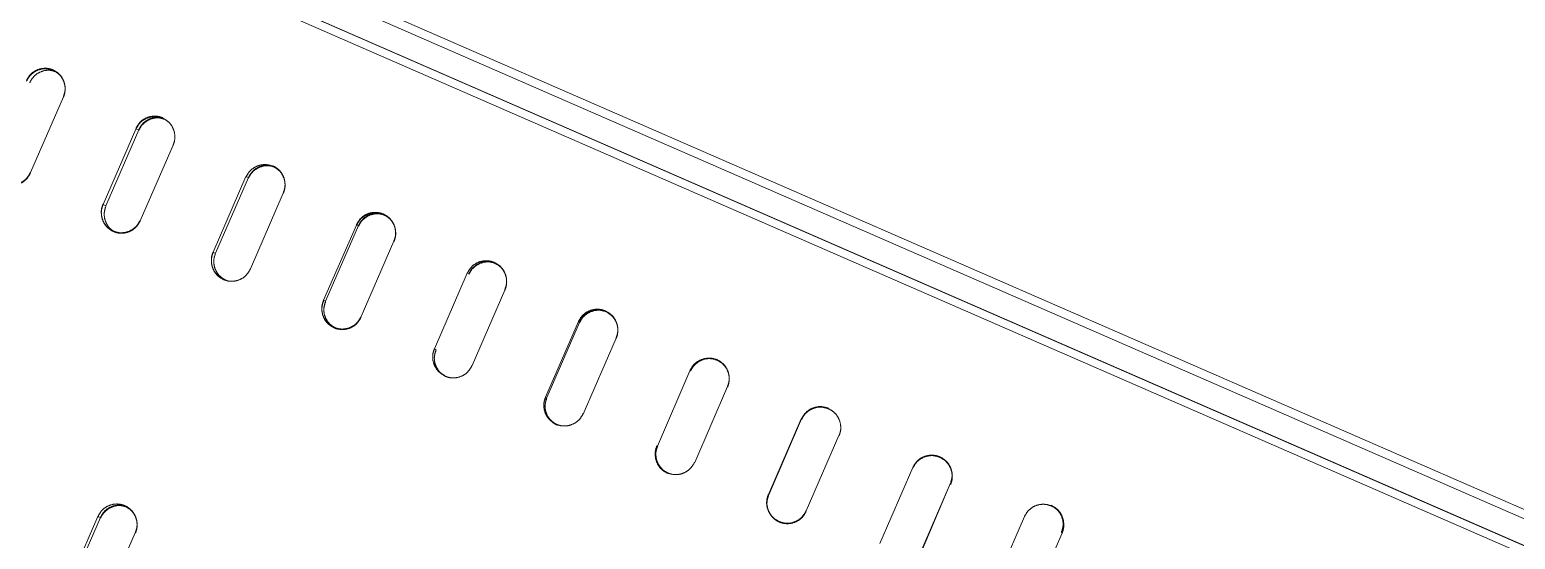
# Model space of a CAD drawing. Header units: millimetres. Extents: x -71377 to 516042, y -145869 to 441446.
# Drawn here: x 177719.3 to 178080.3, y 172272.2 to 172395.9 of the extents above; entities that cross this region are included whole.
import ezdxf

# ---------------------------------------------------------------- set-up
doc = ezdxf.new("R2010")
doc.units = ezdxf.units.MM
doc.header["$LTSCALE"] = 1000
doc.linetypes.add('IMPORT-DASHEDX2 _4_', pattern=[152.4, 101.6, -50.8])
for name, color, linetype, lineweight in [('05', 5, 'IMPORT-DASHEDX2 _4_', 5), ('06', 6, 'Continuous', 5), ('조경라인_dwg', 8, 'Continuous', 5)]:
    doc.layers.add(name, color=color, linetype=linetype, lineweight=lineweight)

# ---------------------------------------------------------------- blocks, each defined once
blk = doc.blocks.new('조경라인_dwg-6847807-지반층 배치도')
at = {"layer": '05'}
for p, q in [((177727.48, 172379.56), (177719.49, 172361.23)), ((177754.16, 172367.82), (177746.17, 172349.49)), ((177780.94, 172356.15), (177772.95, 172337.82)), ((177807.81, 172344.55), (177799.82, 172326.21)), ((177834.8, 172332.68), (177826.81, 172314.35)), ((177861.81, 172321.01), (177853.83, 172302.57)), ((177888.88, 172309.22), (177880.91, 172290.77)), ((177915.98, 172297.4), (177907.99, 172279.07)), ((177925.95, 172271.14), (177933.92, 172289.59)), ((177943.11, 172285.48), (177943.06, 172285.5)), ((177953.05, 172259.33), (177961.04, 172277.66)), ((177744.97, 172273.76), (177736.98, 172255.43))]:
    blk.add_line(p, q, dxfattribs=at)
at = {"layer": '05', "flags": 128}
for points in [[(178203.53, 172224.34), (177504.81, 172528.85), (177504.98, 172529.21), (177505.16, 172529.65), (177505.37, 172529.93), (177505.59, 172530.17), (177505.82, 172530.23), (177506.03, 172530.34), (177506.22, 172530.38), (177506.39, 172530.35)], [(177505.81, 172530.34), (177506.02, 172530.45), (177506.21, 172530.49), (177506.38, 172530.46), (178203.85, 172226.49)], [(178182.11, 172225.05), (177519, 172514.05), (177518.77, 172514.32), (177518.71, 172514.55), (177518.7, 172514.82), (177518.73, 172515.14), (177518.8, 172515.49)], [(178183.35, 172226.59), (177519.05, 172516.21), (178183.33, 172226.7)], [(177764.48, 172341.51), (177763.87, 172341.88), (177771.86, 172360.22), (177772.46, 172359.96), (177764.47, 172341.62)], [(177799.2, 172348.3), (177791.21, 172329.97), (177790.72, 172330.18), (177798.73, 172348.4), (177799.2, 172348.3), (177798.71, 172348.51)], [(177817.68, 172318.32), (177818.05, 172318.27), (177817.66, 172318.44), (177825.65, 172336.77), (177826.04, 172336.61)], [(177852.94, 172324.88), (177852.66, 172325), (177844.67, 172306.67), (177844.95, 172306.55), (177852.96, 172324.77)], [(177871.92, 172294.68), (177871.73, 172294.87), (177871.9, 172294.8), (177879.74, 172313.09), (177879.89, 172313.13), (177879.72, 172313.21)], [(177906.88, 172301.37), (177898.9, 172282.92), (177898.89, 172283.04), (177898.83, 172283.07), (177906.82, 172301.4)], [(177935.11, 172267.14), (177943.04, 172285.61), (177935.05, 172267.28)], [(177735.92, 172277.6), (177736.5, 172277.45), (177728.51, 172259.12), (177727.91, 172259.38), (177735.9, 172277.71), (177736.5, 172277.45)], [(177962.21, 172255.33), (177962.04, 172255.52), (177962.19, 172255.45), (177970.2, 172273.67), (177970.05, 172273.73)]]:
    blk.add_lwpolyline(points, dxfattribs=at)
blk.add_lwpolyline([(177745.13, 172371.76), (177745.82, 172371.57), (177737.84, 172353.12), (177737.14, 172353.43)], close=True, dxfattribs=at)
at = {"layer": '05'}
for points, knots in [([(177718.49, 172383.48), (177718.76, 172383.97), (177719.31, 172384.96), (177720.68, 172385.99), (177722.27, 172386.53), (177723.78, 172386.53), (177724.64, 172386.23), (177724.98, 172386.1)], [0, 0, 0, 0, 0.214695, 0.429386, 0.644079, 0.858774, 1, 1, 1, 1]), ([(177718.5, 172383.36), (177718.78, 172383.86), (177719.33, 172384.84), (177720.7, 172385.88), (177722.29, 172386.42), (177723.79, 172386.42), (177724.65, 172386.11), (177724.99, 172385.99)], [0, 0, 0, 0, 0.214695, 0.429386, 0.644079, 0.858774, 1, 1, 1, 1]), ([(177725.37, 172385.74), (177724.98, 172385.86), (177724.07, 172386.14), (177722.53, 172385.93), (177721.01, 172385.22), (177719.91, 172384.16), (177719.48, 172383.34), (177719.32, 172383.01)], [0, 0, 0, 0, 0.165869, 0.39391, 0.621951, 0.849991, 1, 1, 1, 1]), ([(177724.98, 172386.1), (177725.46, 172385.83), (177726.43, 172385.29), (177727.43, 172383.91), (177727.94, 172382.31), (177727.92, 172380.78), (177727.6, 172379.91), (177727.48, 172379.56)], [0, 0, 0, 0, 0.214693, 0.429386, 0.64408, 0.858771, 1, 1, 1, 1]), ([(177724.99, 172385.99), (177725.48, 172385.72), (177726.44, 172385.18), (177727.45, 172383.8), (177727.96, 172382.19), (177727.93, 172380.67), (177727.62, 172379.79), (177727.49, 172379.45)], [0, 0, 0, 0, 0.214693, 0.429386, 0.64408, 0.858771, 1, 1, 1, 1]), ([(177745.11, 172371.87), (177745.39, 172372.37), (177745.93, 172373.36), (177747.31, 172374.39), (177748.91, 172374.93), (177750.42, 172374.92), (177751.28, 172374.61), (177751.62, 172374.49)], [0, 0, 0, 0, 0.214695, 0.429387, 0.644079, 0.858773, 1, 1, 1, 1]), ([(177745.13, 172371.76), (177745.4, 172372.25), (177745.95, 172373.24), (177747.33, 172374.27), (177748.92, 172374.81), (177750.43, 172374.81), (177751.3, 172374.5), (177751.64, 172374.38)], [0, 0, 0, 0, 0.214695, 0.429387, 0.644079, 0.858773, 1, 1, 1, 1]), ([(177751.95, 172374.28), (177751.54, 172374.4), (177750.61, 172374.69), (177749.04, 172374.49), (177747.51, 172373.78), (177746.41, 172372.72), (177745.98, 172371.9), (177745.82, 172371.57)], [0, 0, 0, 0, 0.172817, 0.398958, 0.625101, 0.85124, 1, 1, 1, 1]), ([(177751.97, 172374.16), (177751.56, 172374.29), (177750.62, 172374.58), (177749.06, 172374.38), (177747.53, 172373.66), (177746.43, 172372.61), (177746, 172371.78), (177745.83, 172371.45)], [0, 0, 0, 0, 0.172817, 0.398958, 0.625101, 0.85124, 1, 1, 1, 1]), ([(177751.64, 172374.38), (177752.13, 172374.1), (177753.1, 172373.56), (177754.11, 172372.18), (177754.62, 172370.57), (177754.6, 172369.05), (177754.29, 172368.17), (177754.16, 172367.82)], [0, 0, 0, 0, 0.214693, 0.429386, 0.64408, 0.858771, 1, 1, 1, 1]), ([(177771.87, 172360.1), (177772.15, 172360.6), (177772.7, 172361.58), (177774.08, 172362.62), (177775.68, 172363.15), (177777.19, 172363.14), (177778.06, 172362.83), (177778.41, 172362.71)], [0, 0, 0, 0, 0.214695, 0.429387, 0.644078, 0.858774, 1, 1, 1, 1]), ([(177719.49, 172361.23), (177719.21, 172360.73), (177718.66, 172359.74), (177717.29, 172358.71), (177715.7, 172358.17), (177714.19, 172358.17), (177713.33, 172358.48), (177712.99, 172358.6)], [0, 0, 0, 0, 0.214695, 0.429386, 0.644078, 0.858773, 1, 1, 1, 1]), ([(177719.5, 172361.11), (177719.23, 172360.62), (177718.68, 172359.63), (177717.31, 172358.59), (177715.71, 172358.06), (177714.21, 172358.06), (177713.35, 172358.36), (177713.01, 172358.49)], [0, 0, 0, 0, 0.214695, 0.429386, 0.644078, 0.858773, 1, 1, 1, 1]), ([(177778.99, 172362.56), (177778.46, 172362.74), (177777.39, 172363.08), (177775.69, 172362.88), (177774.16, 172362.16), (177773.05, 172361.11), (177772.63, 172360.29), (177772.46, 172359.96)], [0, 0, 0, 0, 0.214693, 0.429386, 0.64408, 0.858771, 1, 1, 1, 1]), ([(177779, 172362.45), (177778.47, 172362.62), (177777.41, 172362.96), (177775.71, 172362.77), (177774.17, 172362.05), (177773.07, 172361), (177772.64, 172360.17), (177772.47, 172359.84)], [0, 0, 0, 0, 0.214693, 0.429386, 0.64408, 0.858771, 1, 1, 1, 1]), ([(177778.39, 172362.83), (177778.88, 172362.55), (177779.85, 172362.01), (177780.87, 172360.62), (177781.39, 172359.01), (177781.37, 172357.49), (177781.05, 172356.61), (177780.93, 172356.26)], [0, 0, 0, 0, 0.214694, 0.429386, 0.64408, 0.858771, 1, 1, 1, 1]), ([(177778.41, 172362.71), (177778.89, 172362.44), (177779.87, 172361.89), (177780.88, 172360.51), (177781.4, 172358.9), (177781.39, 172357.37), (177781.07, 172356.5), (177780.94, 172356.15)], [0, 0, 0, 0, 0.214694, 0.429386, 0.64408, 0.858771, 1, 1, 1, 1]), ([(177739.64, 172346.99), (177739.15, 172347.26), (177738.18, 172347.8), (177737.17, 172349.18), (177736.66, 172350.79), (177736.68, 172352.32), (177736.99, 172353.19), (177737.12, 172353.54)], [0, 0, 0, 0, 0.214691, 0.429383, 0.644074, 0.858772, 1, 1, 1, 1]), ([(177739.65, 172346.87), (177739.17, 172347.15), (177738.2, 172347.69), (177737.19, 172349.07), (177736.67, 172350.68), (177736.7, 172352.2), (177737.01, 172353.08), (177737.14, 172353.43)], [0, 0, 0, 0, 0.214691, 0.429383, 0.644074, 0.858772, 1, 1, 1, 1]), ([(177737.84, 172353.12), (177737.67, 172352.58), (177737.32, 172351.51), (177737.5, 172349.79), (177738.19, 172348.26), (177739.12, 172347.24), (177739.82, 172346.87), (177740.02, 172346.76)], [0, 0, 0, 0, 0.226046, 0.452087, 0.678129, 0.904174, 1, 1, 1, 1]), ([(177746.15, 172349.6), (177745.88, 172349.11), (177745.33, 172348.12), (177743.95, 172347.09), (177742.35, 172346.55), (177740.84, 172346.56), (177739.98, 172346.87), (177739.64, 172346.99)], [0, 0, 0, 0, 0.214695, 0.429387, 0.644078, 0.858773, 1, 1, 1, 1]), ([(177746.17, 172349.49), (177745.89, 172349), (177745.35, 172348.01), (177743.97, 172346.97), (177742.37, 172346.44), (177740.86, 172346.44), (177740, 172346.75), (177739.65, 172346.87)], [0, 0, 0, 0, 0.214695, 0.429387, 0.644078, 0.858773, 1, 1, 1, 1]), ([(177798.71, 172348.51), (177798.99, 172349.01), (177799.54, 172349.99), (177800.92, 172351.03), (177802.52, 172351.56), (177804.04, 172351.55), (177804.91, 172351.24), (177805.26, 172351.11)], [0, 0, 0, 0, 0.214695, 0.429386, 0.644078, 0.858773, 1, 1, 1, 1]), ([(177798.73, 172348.4), (177799, 172348.89), (177799.55, 172349.88), (177800.94, 172350.91), (177802.54, 172351.44), (177804.06, 172351.44), (177804.93, 172351.12), (177805.28, 172351)], [0, 0, 0, 0, 0.214695, 0.429386, 0.644078, 0.858773, 1, 1, 1, 1]), ([(177805.75, 172350.9), (177805.22, 172351.07), (177804.15, 172351.42), (177802.44, 172351.22), (177800.91, 172350.51), (177799.8, 172349.46), (177799.37, 172348.63), (177799.2, 172348.3)], [0, 0, 0, 0, 0.214693, 0.429386, 0.64408, 0.858771, 1, 1, 1, 1]), ([(177805.77, 172350.79), (177805.23, 172350.96), (177804.17, 172351.3), (177802.46, 172351.11), (177800.92, 172350.39), (177799.82, 172349.34), (177799.39, 172348.51), (177799.22, 172348.19)], [0, 0, 0, 0, 0.214693, 0.429386, 0.64408, 0.858771, 1, 1, 1, 1]), ([(177805.26, 172351.11), (177805.75, 172350.84), (177806.73, 172350.29), (177807.75, 172348.91), (177808.27, 172347.3), (177808.25, 172345.77), (177807.94, 172344.89), (177807.81, 172344.55)], [0, 0, 0, 0, 0.214692, 0.429385, 0.64408, 0.858771, 1, 1, 1, 1]), ([(177805.28, 172351), (177805.76, 172350.73), (177806.74, 172350.18), (177807.76, 172348.79), (177808.29, 172347.18), (177808.27, 172345.66), (177807.95, 172344.78), (177807.83, 172344.43)], [0, 0, 0, 0, 0.214692, 0.429385, 0.64408, 0.858771, 1, 1, 1, 1]), ([(177766.4, 172335.32), (177765.92, 172335.6), (177764.94, 172336.14), (177763.93, 172337.52), (177763.41, 172339.13), (177763.43, 172340.66), (177763.74, 172341.54), (177763.87, 172341.88)], [0, 0, 0, 0, 0.214691, 0.429382, 0.644074, 0.858772, 1, 1, 1, 1]), ([(177766.42, 172335.21), (177765.93, 172335.48), (177764.96, 172336.03), (177763.94, 172337.41), (177763.42, 172339.02), (177763.44, 172340.54), (177763.76, 172341.42), (177763.88, 172341.77)], [0, 0, 0, 0, 0.214691, 0.429382, 0.644074, 0.858772, 1, 1, 1, 1]), ([(177764.47, 172341.62), (177764.29, 172341.09), (177763.94, 172340.01), (177764.12, 172338.3), (177764.82, 172336.76), (177765.86, 172335.65), (177766.68, 172335.23), (177767, 172335.06)], [0, 0, 0, 0, 0.214695, 0.429386, 0.644078, 0.858773, 1, 1, 1, 1]), ([(177772.95, 172337.82), (177772.68, 172337.32), (177772.13, 172336.33), (177770.75, 172335.3), (177769.15, 172334.77), (177767.63, 172334.77), (177766.76, 172335.09), (177766.42, 172335.21)], [0, 0, 0, 0, 0.214695, 0.429386, 0.644078, 0.858772, 1, 1, 1, 1]), ([(177825.65, 172336.77), (177825.93, 172337.27), (177826.48, 172338.25), (177827.86, 172339.28), (177829.47, 172339.82), (177830.99, 172339.81), (177831.87, 172339.49), (177832.21, 172339.37)], [0, 0, 0, 0, 0.214695, 0.429387, 0.644078, 0.858774, 1, 1, 1, 1]), ([(177832.6, 172339.2), (177832.06, 172339.37), (177830.99, 172339.72), (177829.28, 172339.52), (177827.74, 172338.81), (177826.63, 172337.76), (177826.21, 172336.93), (177826.04, 172336.61)], [0, 0, 0, 0, 0.214694, 0.429386, 0.644079, 0.858771, 1, 1, 1, 1]), ([(177832.61, 172339.09), (177832.08, 172339.26), (177831.01, 172339.6), (177829.3, 172339.41), (177827.76, 172338.7), (177826.65, 172337.65), (177826.22, 172336.82), (177826.05, 172336.49)], [0, 0, 0, 0, 0.214694, 0.429386, 0.644079, 0.858771, 1, 1, 1, 1]), ([(177832.21, 172339.37), (177832.7, 172339.09), (177833.69, 172338.54), (177834.71, 172337.16), (177835.23, 172335.55), (177835.22, 172334.02), (177834.9, 172333.14), (177834.78, 172332.79)], [0, 0, 0, 0, 0.214693, 0.429386, 0.64408, 0.858771, 1, 1, 1, 1]), ([(177832.23, 172339.25), (177832.72, 172338.98), (177833.7, 172338.43), (177834.73, 172337.04), (177835.25, 172335.43), (177835.24, 172333.9), (177834.92, 172333.03), (177834.8, 172332.68)], [0, 0, 0, 0, 0.214693, 0.429386, 0.64408, 0.858771, 1, 1, 1, 1]), ([(177793.27, 172323.61), (177792.78, 172323.89), (177791.8, 172324.43), (177790.79, 172325.82), (177790.26, 172327.43), (177790.28, 172328.96), (177790.6, 172329.83), (177790.72, 172330.18)], [0, 0, 0, 0, 0.21469, 0.429383, 0.644075, 0.858772, 1, 1, 1, 1]), ([(177793.29, 172323.5), (177792.8, 172323.77), (177791.82, 172324.32), (177790.8, 172325.7), (177790.28, 172327.32), (177790.3, 172328.84), (177790.61, 172329.72), (177790.74, 172330.06)], [0, 0, 0, 0, 0.21469, 0.429383, 0.644075, 0.858772, 1, 1, 1, 1]), ([(177791.21, 172329.97), (177791.04, 172329.43), (177790.69, 172328.35), (177790.87, 172326.64), (177791.58, 172325.1), (177792.62, 172323.99), (177793.44, 172323.57), (177793.76, 172323.4)], [0, 0, 0, 0, 0.214695, 0.429386, 0.644079, 0.858773, 1, 1, 1, 1]), ([(177791.23, 172329.85), (177791.05, 172329.31), (177790.71, 172328.24), (177790.89, 172326.52), (177791.59, 172324.98), (177792.63, 172323.88), (177793.45, 172323.45), (177793.78, 172323.28)], [0, 0, 0, 0, 0.214695, 0.429386, 0.644079, 0.858773, 1, 1, 1, 1]), ([(177852.66, 172325), (177852.94, 172325.49), (177853.49, 172326.48), (177854.87, 172327.51), (177856.49, 172328.04), (177858.01, 172328.03), (177858.89, 172327.72), (177859.23, 172327.59)], [0, 0, 0, 0, 0.214695, 0.429387, 0.644078, 0.858774, 1, 1, 1, 1]), ([(177852.68, 172324.89), (177852.95, 172325.38), (177853.5, 172326.37), (177854.89, 172327.4), (177856.5, 172327.93), (177858.03, 172327.92), (177858.9, 172327.6), (177859.25, 172327.48)], [0, 0, 0, 0, 0.214695, 0.429387, 0.644078, 0.858774, 1, 1, 1, 1]), ([(177859.53, 172327.36), (177858.99, 172327.53), (177857.92, 172327.88), (177856.2, 172327.68), (177854.66, 172326.97), (177853.55, 172325.92), (177853.12, 172325.09), (177852.96, 172324.77)], [0, 0, 0, 0, 0.214694, 0.429386, 0.64408, 0.858772, 1, 1, 1, 1]), ([(177859.23, 172327.59), (177859.72, 172327.32), (177860.71, 172326.77), (177861.73, 172325.38), (177862.26, 172323.77), (177862.25, 172322.24), (177861.93, 172321.36), (177861.81, 172321.01)], [0, 0, 0, 0, 0.214694, 0.429387, 0.64408, 0.858771, 1, 1, 1, 1]), ([(177859.25, 172327.48), (177859.74, 172327.2), (177860.73, 172326.65), (177861.75, 172325.26), (177862.28, 172323.65), (177862.27, 172322.12), (177861.95, 172321.25), (177861.83, 172320.9)], [0, 0, 0, 0, 0.214694, 0.429387, 0.64408, 0.858771, 1, 1, 1, 1]), ([(177799.82, 172326.21), (177799.55, 172325.72), (177799, 172324.73), (177797.61, 172323.7), (177796.01, 172323.17), (177794.49, 172323.18), (177793.62, 172323.49), (177793.27, 172323.61)], [0, 0, 0, 0, 0.214695, 0.429386, 0.644079, 0.858774, 1, 1, 1, 1]), ([(177799.84, 172326.1), (177799.56, 172325.6), (177799.01, 172324.62), (177797.63, 172323.59), (177796.02, 172323.05), (177794.5, 172323.06), (177793.63, 172323.37), (177793.29, 172323.5)], [0, 0, 0, 0, 0.214695, 0.429386, 0.644079, 0.858774, 1, 1, 1, 1]), ([(177820.23, 172311.87), (177819.74, 172312.14), (177818.75, 172312.69), (177817.73, 172314.08), (177817.21, 172315.69), (177817.22, 172317.21), (177817.54, 172318.09), (177817.66, 172318.44)], [0, 0, 0, 0, 0.214691, 0.429382, 0.644074, 0.858772, 1, 1, 1, 1]), ([(177818.06, 172318.16), (177817.89, 172317.62), (177817.54, 172316.54), (177817.73, 172314.83), (177818.43, 172313.29), (177819.48, 172312.18), (177820.3, 172311.75), (177820.63, 172311.58)], [0, 0, 0, 0, 0.214696, 0.429387, 0.644078, 0.858774, 1, 1, 1, 1]), ([(177879.74, 172313.09), (177880.01, 172313.59), (177880.57, 172314.57), (177881.95, 172315.6), (177883.57, 172316.13), (177885.09, 172316.12), (177885.97, 172315.81), (177886.32, 172315.68)], [0, 0, 0, 0, 0.214695, 0.429386, 0.644079, 0.858774, 1, 1, 1, 1]), ([(177886.47, 172315.72), (177885.93, 172315.9), (177884.86, 172316.24), (177883.14, 172316.05), (177881.6, 172315.34), (177880.49, 172314.29), (177880.06, 172313.46), (177879.89, 172313.13)], [0, 0, 0, 0, 0.214692, 0.429386, 0.644079, 0.858771, 1, 1, 1, 1]), ([(177826.81, 172314.35), (177826.53, 172313.85), (177825.98, 172312.87), (177824.59, 172311.83), (177822.98, 172311.3), (177821.46, 172311.31), (177820.59, 172311.63), (177820.24, 172311.75)], [0, 0, 0, 0, 0.214695, 0.429386, 0.644078, 0.858773, 1, 1, 1, 1]), ([(177886.48, 172315.61), (177885.95, 172315.78), (177884.87, 172316.13), (177883.16, 172315.94), (177881.61, 172315.22), (177880.5, 172314.17), (177880.08, 172313.35), (177879.91, 172313.02)], [0, 0, 0, 0, 0.214692, 0.429386, 0.644079, 0.858771, 1, 1, 1, 1]), ([(177886.3, 172315.8), (177886.79, 172315.52), (177887.78, 172314.97), (177888.81, 172313.58), (177889.34, 172311.97), (177889.32, 172310.44), (177889.01, 172309.56), (177888.88, 172309.22)], [0, 0, 0, 0, 0.214693, 0.429386, 0.64408, 0.858771, 1, 1, 1, 1]), ([(177886.32, 172315.68), (177886.81, 172315.41), (177887.79, 172314.85), (177888.82, 172313.47), (177889.35, 172311.85), (177889.34, 172310.32), (177889.02, 172309.45), (177888.9, 172309.1)], [0, 0, 0, 0, 0.214693, 0.429386, 0.64408, 0.858771, 1, 1, 1, 1]), ([(177847.25, 172300.09), (177846.75, 172300.36), (177845.77, 172300.91), (177844.74, 172302.3), (177844.22, 172303.92), (177844.23, 172305.44), (177844.55, 172306.32), (177844.67, 172306.67)], [0, 0, 0, 0, 0.21469, 0.429383, 0.644074, 0.858772, 1, 1, 1, 1]), ([(177844.95, 172306.55), (177844.77, 172306.01), (177844.43, 172304.93), (177844.62, 172303.22), (177845.32, 172301.67), (177846.37, 172300.57), (177847.2, 172300.14), (177847.52, 172299.97)], [0, 0, 0, 0, 0.214695, 0.429387, 0.644078, 0.858772, 1, 1, 1, 1]), ([(177844.96, 172306.43), (177844.79, 172305.89), (177844.44, 172304.82), (177844.63, 172303.1), (177845.34, 172301.56), (177846.39, 172300.45), (177847.21, 172300.02), (177847.54, 172299.85)], [0, 0, 0, 0, 0.214695, 0.429387, 0.644078, 0.858772, 1, 1, 1, 1]), ([(177853.82, 172302.68), (177853.54, 172302.19), (177852.99, 172301.2), (177851.61, 172300.17), (177849.99, 172299.64), (177848.47, 172299.65), (177847.59, 172299.97), (177847.25, 172300.09)], [0, 0, 0, 0, 0.214695, 0.429386, 0.644078, 0.858774, 1, 1, 1, 1]), ([(177906.83, 172301.28), (177907.11, 172301.78), (177907.66, 172302.76), (177909.05, 172303.79), (177910.66, 172304.32), (177912.19, 172304.31), (177913.07, 172304), (177913.41, 172303.87)], [0, 0, 0, 0, 0.214695, 0.429386, 0.644077, 0.858771, 1, 1, 1, 1]), ([(177913.46, 172303.96), (177912.92, 172304.13), (177911.84, 172304.48), (177910.13, 172304.29), (177908.58, 172303.58), (177907.47, 172302.53), (177907.05, 172301.7), (177906.88, 172301.37)], [0, 0, 0, 0, 0.214695, 0.429386, 0.64408, 0.858771, 1, 1, 1, 1]), ([(177913.47, 172303.84), (177912.94, 172304.02), (177911.86, 172304.37), (177910.14, 172304.17), (177908.6, 172303.46), (177907.49, 172302.41), (177907.06, 172301.59), (177906.89, 172301.26)], [0, 0, 0, 0, 0.214695, 0.429386, 0.64408, 0.858771, 1, 1, 1, 1]), ([(177913.41, 172303.87), (177913.91, 172303.6), (177914.89, 172303.05), (177915.92, 172301.66), (177916.45, 172300.04), (177916.44, 172298.51), (177916.12, 172297.64), (177916, 172297.29)], [0, 0, 0, 0, 0.214694, 0.429385, 0.644081, 0.858771, 1, 1, 1, 1]), ([(177874.31, 172288.29), (177873.82, 172288.57), (177872.84, 172289.12), (177871.81, 172290.51), (177871.28, 172292.12), (177871.29, 172293.65), (177871.61, 172294.53), (177871.73, 172294.87)], [0, 0, 0, 0, 0.21469, 0.429382, 0.644074, 0.858772, 1, 1, 1, 1]), ([(177874.33, 172288.18), (177873.84, 172288.45), (177872.85, 172289), (177871.82, 172290.39), (177871.3, 172292.01), (177871.31, 172293.53), (177871.62, 172294.41), (177871.75, 172294.76)], [0, 0, 0, 0, 0.21469, 0.429382, 0.644074, 0.858772, 1, 1, 1, 1]), ([(177871.9, 172294.8), (177871.73, 172294.26), (177871.38, 172293.19), (177871.57, 172291.47), (177872.28, 172289.93), (177873.33, 172288.82), (177874.15, 172288.39), (177874.48, 172288.22)], [0, 0, 0, 0, 0.214695, 0.429387, 0.644079, 0.858774, 1, 1, 1, 1]), ([(177880.89, 172290.88), (177880.62, 172290.39), (177880.07, 172289.4), (177878.68, 172288.37), (177877.06, 172287.84), (177875.54, 172287.85), (177874.66, 172288.17), (177874.31, 172288.29)], [0, 0, 0, 0, 0.214695, 0.429386, 0.644079, 0.858774, 1, 1, 1, 1]), ([(177933.92, 172289.59), (177934.2, 172290.08), (177934.75, 172291.07), (177936.14, 172292.09), (177937.75, 172292.62), (177939.28, 172292.61), (177940.16, 172292.3), (177940.5, 172292.17)], [0, 0, 0, 0, 0.214695, 0.429386, 0.644078, 0.858775, 1, 1, 1, 1]), ([(177933.94, 172289.47), (177934.21, 172289.96), (177934.76, 172290.95), (177936.15, 172291.98), (177937.77, 172292.51), (177939.3, 172292.5), (177940.17, 172292.18), (177940.52, 172292.06)], [0, 0, 0, 0, 0.214695, 0.429386, 0.644078, 0.858775, 1, 1, 1, 1]), ([(177943.04, 172285.61), (177943.21, 172286.15), (177943.56, 172287.22), (177943.37, 172288.94), (177942.66, 172290.49), (177941.61, 172291.6), (177940.78, 172292.02), (177940.46, 172292.19)], [0, 0, 0, 0, 0.214695, 0.429386, 0.644077, 0.858773, 1, 1, 1, 1]), ([(177943.06, 172285.5), (177943.23, 172286.03), (177943.58, 172287.11), (177943.39, 172288.83), (177942.68, 172290.37), (177941.63, 172291.48), (177940.8, 172291.91), (177940.47, 172292.08)], [0, 0, 0, 0, 0.214695, 0.429386, 0.644077, 0.858773, 1, 1, 1, 1]), ([(177940.5, 172292.17), (177941, 172291.9), (177941.98, 172291.35), (177943.01, 172289.96), (177943.54, 172288.34), (177943.53, 172286.81), (177943.21, 172285.94), (177943.09, 172285.59)], [0, 0, 0, 0, 0.214693, 0.429387, 0.644079, 0.858771, 1, 1, 1, 1]), ([(177940.52, 172292.06), (177941.01, 172291.78), (177942, 172291.23), (177943.03, 172289.84), (177943.56, 172288.23), (177943.55, 172286.7), (177943.23, 172285.82), (177943.11, 172285.48)], [0, 0, 0, 0, 0.214693, 0.429387, 0.644079, 0.858771, 1, 1, 1, 1]), ([(177735.9, 172277.71), (177736.17, 172278.21), (177736.72, 172279.19), (177738.1, 172280.23), (177739.71, 172280.76), (177741.22, 172280.76), (177742.09, 172280.44), (177742.43, 172280.32)], [0, 0, 0, 0, 0.214692, 0.429386, 0.644078, 0.858774, 1, 1, 1, 1]), ([(177743.03, 172280.06), (177742.5, 172280.23), (177741.43, 172280.57), (177739.73, 172280.38), (177738.2, 172279.66), (177737.09, 172278.61), (177736.67, 172277.78), (177736.5, 172277.45)], [0, 0, 0, 0, 0.214692, 0.429384, 0.644077, 0.858772, 1, 1, 1, 1]), ([(177743.05, 172279.94), (177742.51, 172280.12), (177741.45, 172280.46), (177739.75, 172280.26), (177738.22, 172279.54), (177737.11, 172278.49), (177736.68, 172277.67), (177736.52, 172277.34)], [0, 0, 0, 0, 0.214692, 0.429384, 0.644077, 0.858772, 1, 1, 1, 1]), ([(177742.43, 172280.32), (177742.92, 172280.05), (177743.89, 172279.5), (177744.91, 172278.12), (177745.43, 172276.51), (177745.41, 172274.98), (177745.1, 172274.11), (177744.97, 172273.76)], [0, 0, 0, 0, 0.214692, 0.429384, 0.644077, 0.858772, 1, 1, 1, 1]), ([(177742.45, 172280.21), (177742.94, 172279.93), (177743.91, 172279.39), (177744.93, 172278), (177745.45, 172276.39), (177745.43, 172274.87), (177745.11, 172273.99), (177744.99, 172273.64)], [0, 0, 0, 0, 0.214692, 0.429384, 0.644077, 0.858772, 1, 1, 1, 1]), ([(177901.41, 172276.48), (177900.92, 172276.76), (177899.93, 172277.31), (177898.9, 172278.7), (177898.37, 172280.31), (177898.38, 172281.84), (177898.7, 172282.72), (177898.83, 172283.07)], [0, 0, 0, 0, 0.214692, 0.429382, 0.644075, 0.858772, 1, 1, 1, 1]), ([(177898.89, 172283.04), (177898.71, 172282.5), (177898.36, 172281.43), (177898.56, 172279.71), (177899.27, 172278.17), (177900.32, 172277.05), (177901.14, 172276.63), (177901.47, 172276.46)], [0, 0, 0, 0, 0.214695, 0.429388, 0.64408, 0.858775, 1, 1, 1, 1]), ([(177898.9, 172282.92), (177898.73, 172282.39), (177898.38, 172281.31), (177898.57, 172279.59), (177899.28, 172278.05), (177900.33, 172276.94), (177901.16, 172276.51), (177901.49, 172276.34)], [0, 0, 0, 0, 0.214695, 0.429388, 0.64408, 0.858775, 1, 1, 1, 1]), ([(177961.04, 172277.66), (177961.32, 172278.15), (177961.87, 172279.14), (177963.25, 172280.17), (177964.87, 172280.7), (177966.4, 172280.69), (177967.27, 172280.37), (177967.62, 172280.25)], [0, 0, 0, 0, 0.214695, 0.429387, 0.644076, 0.858774, 1, 1, 1, 1]), ([(177970.03, 172273.85), (177970.2, 172274.39), (177970.55, 172275.46), (177970.36, 172277.18), (177969.65, 172278.72), (177968.6, 172279.83), (177967.77, 172280.26), (177967.45, 172280.43)], [0, 0, 0, 0, 0.214695, 0.429387, 0.644077, 0.858773, 1, 1, 1, 1]), ([(177967.6, 172280.36), (177968.09, 172280.09), (177969.08, 172279.54), (177970.11, 172278.15), (177970.64, 172276.53), (177970.62, 172275.01), (177970.31, 172274.13), (177970.18, 172273.78)], [0, 0, 0, 0, 0.214693, 0.429385, 0.64408, 0.858771, 1, 1, 1, 1]), ([(177967.62, 172280.25), (177968.11, 172279.97), (177969.1, 172279.42), (177970.13, 172278.03), (177970.65, 172276.42), (177970.64, 172274.89), (177970.33, 172274.01), (177970.2, 172273.67)], [0, 0, 0, 0, 0.214693, 0.429385, 0.64408, 0.858771, 1, 1, 1, 1]), ([(177907.99, 172279.07), (177907.72, 172278.58), (177907.17, 172277.59), (177905.78, 172276.56), (177904.16, 172276.03), (177902.63, 172276.04), (177901.76, 172276.36), (177901.41, 172276.48)], [0, 0, 0, 0, 0.214696, 0.429386, 0.64408, 0.858773, 1, 1, 1, 1]), ([(177908.01, 172278.96), (177907.73, 172278.46), (177907.18, 172277.48), (177905.79, 172276.45), (177904.18, 172275.92), (177902.65, 172275.93), (177901.77, 172276.24), (177901.43, 172276.37)], [0, 0, 0, 0, 0.214696, 0.429386, 0.64408, 0.858773, 1, 1, 1, 1])]:
    blk.add_open_spline(points, degree=3, knots=knots, dxfattribs=at)
at = {"layer": '06'}
blk.add_arc((172981.49, 174827.57), 6800, 313.956972, 64.158974, dxfattribs=at)

msp = doc.modelspace()

# ---------------------------------------------------------------- block references
at = {"layer": '조경라인_dwg', "rotation": 8.537736462515947e-07}
msp.add_blockref('조경라인_dwg-6847807-지반층 배치도', (0, 0), dxfattribs=at)

doc.saveas('drawing.dxf')
